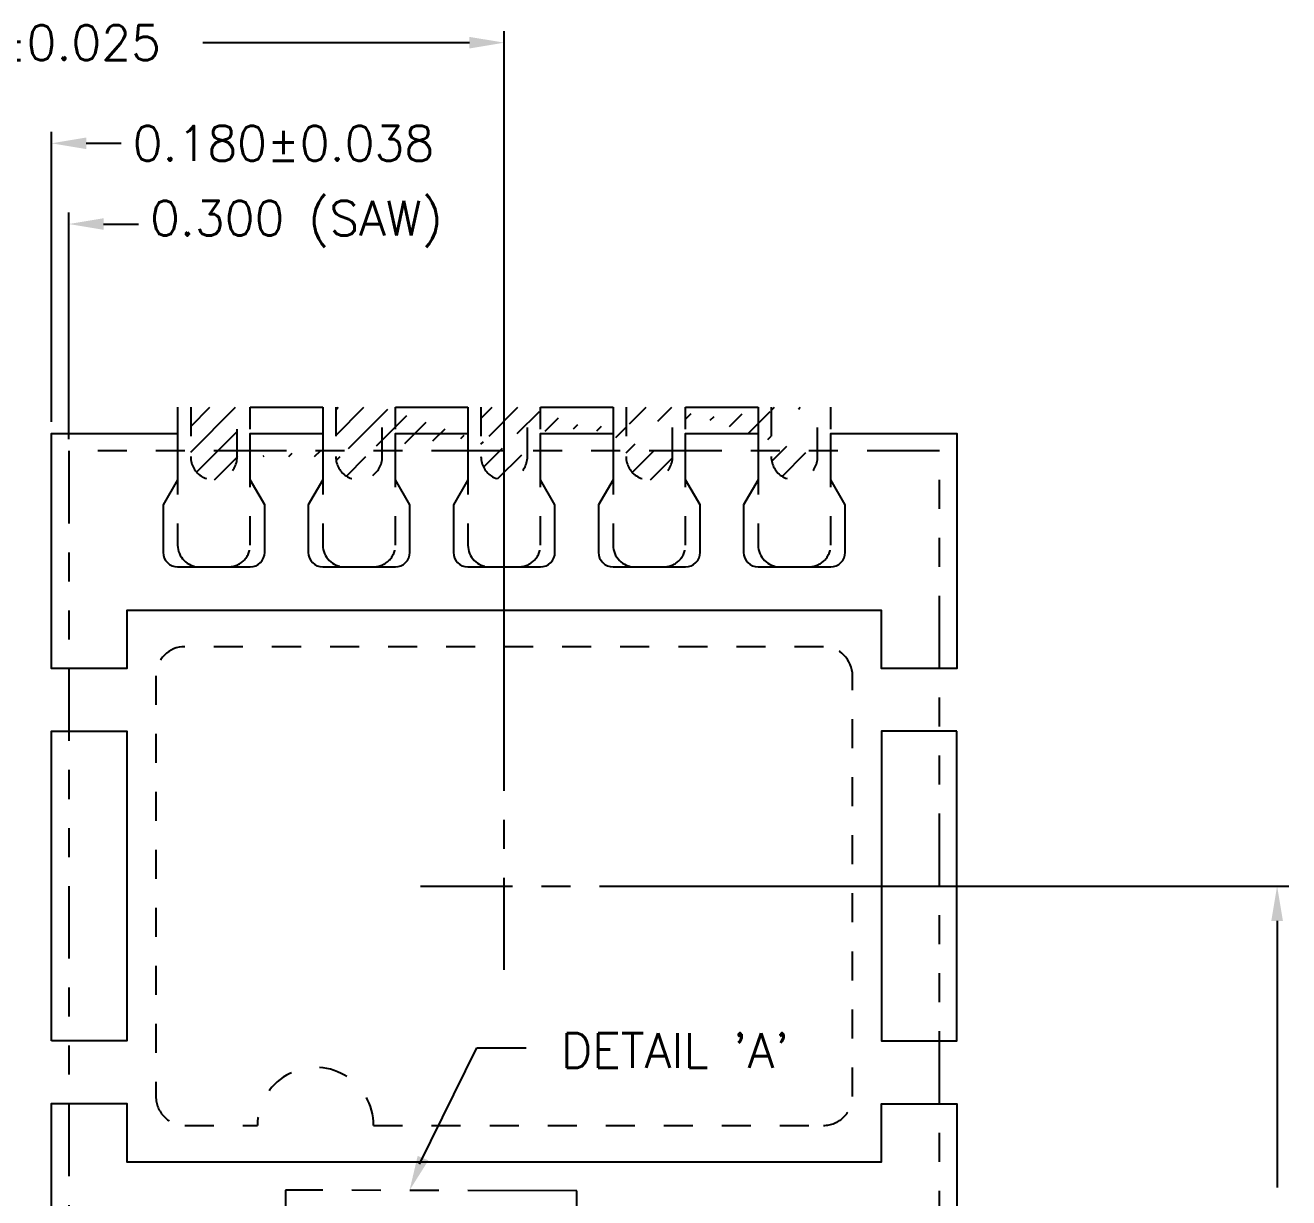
# Model space of a CAD drawing. Extents: x -16.3 to -4.1, y -13.4 to 2.8.
# Drawn here: x -9.246 to -4.893, y -2.462 to 1.579 of the extents above; entities that cross this region are included whole.
import ezdxf

# ---------------------------------------------------------------- set-up
doc = ezdxf.new("R2010")
doc.units = 0
doc.header["$MEASUREMENT"] = 0
for name, pattern in [('CENTER', [50.79999999999998, 31.75, -6.349999999999998, 6.349999999999998, -6.349999999999998]), ('HIDDEN', [0.375, 0.25, -0.125]), ('PHANTOM', [2.5, 1.25, -0.25, 0.25, -0.25, 0.25, -0.25])]:
    doc.linetypes.add(name, pattern=pattern)
for name, color, linetype in [('2', 7, 'CONTINUOUS'), ('2D', 4, 'CONTINUOUS'), ('3D', 4, 'CONTINUOUS')]:
    doc.layers.add(name, color=color, linetype=linetype)
doc.styles.add('simplex', font='SIMPLEX.SHX')

msp = doc.modelspace()

# ---------------------------------------------------------------- hatches: boundary and pattern name
at = {"layer": '3D', "linetype": 'ByBlock'}
h = msp.add_hatch(dxfattribs=at)
h.set_pattern_fill('ANSI31', color=4, scale=0.5)
h.set_pattern_definition([(45, (0.2318784384685845, 0), (-0.0441941738241592, 0.0441941738241592), [])])
edge = h.paths.add_edge_path()
edge.add_line((-8.175918967885023, 0.2625541242018419), (-8.175918967885073, 0.0925541242016506))
edge.add_arc((-8.095918967885058, 0.0925541242016437), 0.0800000000000125, 179.9999999999951, 360.0000000000049)
edge.add_line((-8.015918967885098, 0.0925541242016204), (-8.015918967885048, 0.2625541242016438))
edge.add_line((-8.015918967885048, 0.26255412420148), (-8.175918967885023, 0.2625541242015268))
edge = h.paths.add_edge_path()
edge.add_line((-7.675918967885012, 0.2625541242016918), (-7.675918967885071, 0.0925541242016506))
edge.add_arc((-7.595918967885059, 0.0925541242016437), 0.0800000000000125, 179.9999999999951, 360.0000000000049)
edge.add_line((-7.515918967885097, 0.0925541242016204), (-7.515918967885048, 0.2625541242016438))
edge.add_line((-7.515918967885048, 0.2625541242013338), (-7.675918967885012, 0.2625541242013806))
edge = h.paths.add_edge_path(flags=17)
edge.add_line((-7.175918967885022, 0.2625541242016438), (-7.175918967885071, 0.0925541242016506))
edge.add_arc((-7.095918967885059, 0.0925541242016437), 0.0800000000000125, 179.9999999999951, 360.0000000000049)
edge.add_line((-7.015918967885097, 0.0925541242016204), (-7.015918967885048, 0.2625541242016438))
edge.add_line((-7.015918967885048, 0.2625541242011875), (-7.175918967885022, 0.2625541242012343))
edge = h.paths.add_edge_path()
edge.add_line((-6.675918967885022, 0.2625541242016438), (-6.675918967885071, 0.0925541242016506))
edge.add_arc((-6.595918967885059, 0.0925541242016437), 0.0800000000000125, 179.9999999999951, 360.0000000000049)
edge.add_line((-6.515918967885097, 0.0925541242016204), (-6.515918967885048, 0.2625541242016438))
edge.add_line((-6.515918967885048, 0.2625541242010412), (-6.675918967885022, 0.262554124201088))
edge = h.paths.add_edge_path()
edge.add_line((-8.67591896788503, 0.2625541242016731), (-8.515918967885048, 0.2625541242016263))
edge.add_line((-8.5159189678851, 0.0874869332978539), (-8.515918967885048, 0.2625541242016438))
edge.add_line((-8.67591896788503, 0.2625541242016731), (-8.675918967885073, 0.0925541242016506))
edge.add_arc((-8.595918967885058, 0.0925541242016437), 0.0800000000000125, 179.9999999999951, 360.0000000000049)
edge.add_line((-8.015918967885098, 0.0925541242016204), (-8.015918967885048, 0.2625541242016438))
edge.add_line((-7.515918967885097, 0.0925541242016204), (-7.515918967885048, 0.2625541242016438))
edge.add_line((-7.015918967885097, 0.0925541242016204), (-7.015918967885048, 0.2625541242016438))
edge.add_line((-6.515918967885097, 0.0925541242016204), (-6.515918967885048, 0.2625541242016438))

# ---------------------------------------------------------------- linework, layer by layer
at = {"layer": '2'}
msp.add_lwpolyline([(-7.420918557383587, -0.2374458171558289), (-7.420918749025603, -0.0740474909075446), (-7.470918850598267, 0.0125549908263039), (-7.470919038256356, 0.1725541242015693), (-7.220919038257607, 0.1725541242015693), (-7.22091885059986, 0.0125552840435872), (-7.270918749025853, -0.0740473149771632), (-7.270918557383382, -0.2374459344410824, 0.4142132188526659), (-7.220918557383428, -0.2874458757984102), (-6.970918557383201, -0.2874458757984102, 0.414213905893358), (-6.920918557383247, -0.2374458171558289), (-6.920918749025945, -0.0740469044729779), (-6.970918850598722, 0.0125555772608705), (-6.970919038256014, 0.1725541242015693), (-6.720919038257266, 0.1725541242015693), (-6.720918850600313, 0.012555870478097), (-6.770918749026194, -0.0740467285425965), (-6.770918557383155, -0.2374459344409687, 0.4142132188529157), (-6.720918557383201, -0.2874458757984102), (-6.47091855738286, -0.2874458757984102, 0.414213905893358), (-6.420918557382906, -0.2374458171558289), (-6.420918749026286, -0.0740463180384112), (-6.470918850599063, 0.0125561636953804), (-6.470919038255673, 0.1725541242015693), (-6.035932504671522, 0.1725541242015693), (-6.035932504671522, -0.6374480654727523), (-6.295932504671569, -0.6374477605267388), (-6.295932504671569, -0.4374458757984443), (-8.895932504671537, -0.4374458757984443), (-8.895932504671537, -0.6374447110672308), (-9.155932504671528, -0.6374444061212743), (-9.155932504671528, 0.1725541242015693), (-8.72091903825863, 0.1725541242015693), (-8.72091885059895, 0.0125535247400008), (-8.770918749024831, -0.0740490742807496), (-8.770918557384578, -0.2374459344409687, 0.4142132188529157), (-8.720918557384566, -0.2874458757984102), (-8.470918557384282, -0.2874458757984102, 0.414213905893358), (-8.420918557384327, -0.2374458171558289), (-8.420918749024922, -0.0740486637765643), (-8.470918850597586, 0.0125538179572842), (-8.470919038257035, 0.1725541242015693), (-8.22091903825829, 0.1725541242015693), (-8.220918850599176, 0.0125541111745107), (-8.270918749025173, -0.0740484878461829), (-8.270918557384123, -0.2374459344410824, 0.4142132188528323), (-8.220918557384111, -0.2874458757984102), (-7.970918557383827, -0.2874458757984102, 0.4142139058934414), (-7.920918557383815, -0.2374458171558289), (-7.920918749025262, -0.0740480773419976), (-7.970918850598041, 0.012554404391794), (-7.970919038256697, 0.1725541242015693), (-7.720919038257947, 0.1725541242015693), (-7.720918850599632, 0.0125546976090774), (-7.770918749025512, -0.0740479014116731), (-7.770918557383837, -0.2374459344410256, 0.4142132188529989), (-7.720918557383884, -0.2874458757984102), (-7.470918557383598, -0.2874458757984102, 0.4142139058932747)], format="xyb", close=True, dxfattribs=at)
for points in [[(-9.155932504671528, -1.92109763612312), (-9.155932504671528, -0.8537904561223811), (-8.895932504671537, -0.8537907610683376), (-8.895932504671537, -1.921097941069076)], [(-6.035932504671522, -0.8537941154738588), (-6.295932504671569, -0.8537938105278456), (-6.295932504671569, -1.921100990528528), (-6.035932504671522, -1.921101295474655)]]:
    msp.add_lwpolyline(points, close=True, dxfattribs=at)
msp.add_lwpolyline([(-9.155932504671528, -2.947445875798435), (-9.155932504671528, -2.137443686124112), (-8.895932504671537, -2.137443991070069), (-8.895932504671537, -2.337445875798421), (-6.295932504671569, -2.337445875798421), (-6.295932504671569, -2.137447040529578), (-6.035932504671522, -2.13744734547559), (-6.035932504671522, -2.947445875798435)], dxfattribs=at)
at = {"layer": '2D', "linetype": 'ByBlock'}
for p, q in [((-7.595932504671442, -1.05869587579834), (-7.595932504671442, 1.559302074825704)), ((-9.155932504671444, 0.2125541242016689), (-9.155932504671444, 1.212471012777407)), ((-9.095932504671444, 0.1525541242016666), (-9.095932504671444, 0.9343214322835628)), ((-8.470918967885032, 0.2625541242016132), (-8.220918967885032, 0.26255412420154)), ((-7.970918967885031, 0.2625541242014669), (-7.720918967885031, 0.2625541242013937)), ((-7.470918967885031, 0.2625541242013206), (-7.220918967885031, 0.2625541242012475)), ((-6.970918967885031, 0.2625541242011743), (-6.720918967885031, 0.2625541242011011)), ((-7.267182504671449, -1.387445875798331), (-4.892971905669479, -1.387445875798331))]:
    msp.add_line(p, q, dxfattribs=at)
at = {"layer": '2D', "color": 4, "linetype": 'ByBlock'}
for p, q in [((-7.715932504671442, 1.519302074825704), (-8.634503933242877, 1.519302074825704)), ((-9.035932504671443, 1.172471012777407), (-8.915932504671446, 1.172471012777407)), ((-8.975932504671444, 0.8943214322835629), (-8.855932504671443, 0.8943214322835629)), ((-4.932971905669479, -1.50744587579833), (-4.932971905669476, -2.426017304369767))]:
    msp.add_line(p, q, dxfattribs=at)
at = {"layer": '2D', "linetype": 'CENTER', "ltscale": 0.01}
for p, q in [((-7.595932504671442, -1.676195875798325), (-7.595932504671442, -1.09869587579834)), ((-7.884682504671436, -1.387445875798333), (-7.307182504671449, -1.387445875798333))]:
    msp.add_line(p, q, dxfattribs=at)
at = {"layer": '2D', "linetype": 'ByBlock', "lineweight": -2}
for p, q in [((-7.887439858139349, -2.34610649899449), (-7.690387787938496, -1.944896159580341)), ((-7.690387787938496, -1.944896159580341), (-7.519773692145896, -1.944896159580341))]:
    msp.add_line(p, q, dxfattribs=at)
at = {"layer": '2D', "linetype": 'HIDDEN', "ltscale": 0.2}
for points in [[(-8.720918967885032, 0.2625541242016438), (-8.720918967885032, -0.2124458757983789, 0.4142135623729951), (-8.645918967885043, -0.2874458757983676), (-8.545918967885077, -0.2874458757983676, 0.4142135623731904), (-8.470918967885032, -0.2124458757983789), (-8.470918967885032, 0.2625541242016438)], [(-8.67591896788503, 0.2625541242016731), (-8.675918967885073, 0.0925541242016506, 1.000000000000085), (-8.515918967885048, 0.0925541242016506)], [(-8.220918967885032, 0.2625541242016438), (-8.220918967885032, -0.2124458757983789, 0.4142135623729951), (-8.145918967885043, -0.2874458757983676), (-8.045918967885077, -0.2874458757983676, 0.4142135623731904), (-7.970918967885031, -0.2124458757983789), (-7.970918967885031, 0.2625541242016438)], [(-8.175918967885023, 0.2625541242018419), (-8.175918967885073, 0.0925541242016506, 1.000000000000085), (-8.015918967885048, 0.0925541242016506)], [(-7.720918967885031, 0.2625541242016438), (-7.720918967885031, -0.2124458757983789, 0.4142135623729951), (-7.645918967885042, -0.2874458757983676), (-7.545918967885077, -0.2874458757983676, 0.4142135623731904), (-7.470918967885031, -0.2124458757983789), (-7.470918967885031, 0.2625541242016438)], [(-7.675918967885012, 0.2625541242016918), (-7.675918967885071, 0.0925541242016506, 1.000000000000085), (-7.515918967885048, 0.0925541242016506)], [(-7.220918967885031, 0.2625541242016438), (-7.220918967885031, -0.2124458757983789, 0.4142135623729951), (-7.145918967885042, -0.2874458757983676), (-7.045918967885077, -0.2874458757983676, 0.4142135623731904), (-6.970918967885031, -0.2124458757983789), (-6.970918967885031, 0.2625541242016438)], [(-7.175918967885022, 0.2625541242016438), (-7.175918967885071, 0.0925541242016506, 1.000000000000085), (-7.015918967885048, 0.0925541242016506)], [(-6.720918967885031, 0.2625541242016438), (-6.720918967885031, -0.2124458757983789, 0.4142135623729951), (-6.645918967885042, -0.2874458757983676), (-6.545918967885077, -0.2874458757983676, 0.4142135623731904), (-6.470918967885031, -0.2124458757983789), (-6.470918967885031, 0.2625541242016438)], [(-6.675918967885022, 0.2625541242016438), (-6.675918967885071, 0.0925541242016506, 1.000000000000085), (-6.515918967885048, 0.0925541242016506)], [(-8.045922928106744, -2.212445875798346), (-6.495932504671441, -2.212445875798318, 0.4142135623730951), (-6.395932504671474, -2.112445875798325), (-6.395932504671474, -0.6624458757983365, 0.4142135623730951), (-6.495932504671441, -0.5624458757983422), (-8.695932504671429, -0.5624458757983422, 0.4142135623730951), (-8.79593250467145, -0.6624458757983365), (-8.79593250467145, -2.112445875798325, 0.4142135623731451), (-8.695932504671429, -2.212445875798318), (-8.445922923657813, -2.212445875798318, -1.00008723999192), (-8.045922925946352, -2.21242111116805, 1.00008723999192)]]:
    msp.add_lwpolyline(points, format="xyb", dxfattribs=at)
for points in [[(-8.5159189678851, 0.0874869332978539), (-8.515918967885048, 0.2625541242016438)], [(-8.015918967885098, 0.0925541242016204), (-8.015918967885048, 0.2625541242016438)], [(-8.015918967885098, 0.0925541242016204), (-8.015918967885048, 0.2625541242016438)], [(-7.515918967885097, 0.0925541242016204), (-7.515918967885048, 0.2625541242016438)], [(-7.515918967885097, 0.0925541242016204), (-7.515918967885048, 0.2625541242016438)], [(-7.015918967885097, 0.0925541242016204), (-7.015918967885048, 0.2625541242016438)], [(-7.015918967885097, 0.0925541242016204), (-7.015918967885048, 0.2625541242016438)], [(-6.515918967885097, 0.0925541242016204), (-6.515918967885048, 0.2625541242016438)], [(-6.515918967885097, 0.0925541242016204), (-6.515918967885048, 0.2625541242016438)]]:
    msp.add_lwpolyline(points, dxfattribs=at)
at = {"layer": '2D', "color": 2, "linetype": 'PHANTOM', "ltscale": 0.2}
msp.add_lwpolyline([(-6.095932504671442, -2.887445875798333), (-6.095932504671442, 0.1125541242016665), (-9.095932504671444, 0.1125541242016665), (-9.095932504671444, -2.887445875798333)], close=True, dxfattribs=at)
at = {"layer": '2D', "color": 2, "linetype": 'PHANTOM', "ltscale": 0.3}
msp.add_lwpolyline([(-8.349613460873787, -2.435295537712816), (-8.349613460873787, -3.647412728834466), (-7.345673999581085, -3.650154151463252), (-7.345673999581085, -2.438036960341603)], close=True, dxfattribs=at)
at = {"layer": '2D', "color": 4, "linetype": 'ByBlock'}
for points in [[(-7.715932504671442, 1.539302074825703), (-7.715932504671442, 1.499302074825703), (-7.595932504671442, 1.519302074825704)], [(-9.035932504671443, 1.192471012777407), (-9.035932504671443, 1.152471012777409), (-9.155932504671444, 1.172471012777407)], [(-8.975932504671444, 0.9143214322835626), (-8.975932504671444, 0.8743214322835633), (-9.095932504671444, 0.8943214322835629)], [(-4.952971905669478, -1.50744587579833), (-4.912971905669476, -1.50744587579833), (-4.932971905669479, -1.387445875798331)]]:
    msp.add_solid(points, dxfattribs=at)
at = {"layer": '2D'}
msp.add_solid([(-7.894033589230492, -2.317482830372943), (-7.921832682177991, -2.435919355276793), (-7.857124396988629, -2.332900726729051)], dxfattribs=at)

# ---------------------------------------------------------------- texts
at = {"layer": '2D', "color": 4, "linetype": 'ByBlock', "style": 'simplex'}
for s, p in [('3.300±0.025', (-9.817361076100019, 1.459302074825703)), ('0.180±0.038', (-8.875932504671445, 1.112471012777408)), ('0.300 (SAW)', (-8.815932504671444, 0.8543214322835627))]:
    msp.add_text(s, height=0.12, dxfattribs=at).set_placement(p)
at = {"layer": '2D', "insert": (-7.006785302568665, -1.953966809897325), "char_height": 0.12, "width": 2.927165759648362, "attachment_point": 5, "style": 'simplex'}
msp.add_mtext("\\A2;DETAIL 'A'", dxfattribs=at)

doc.saveas('drawing.dxf')
